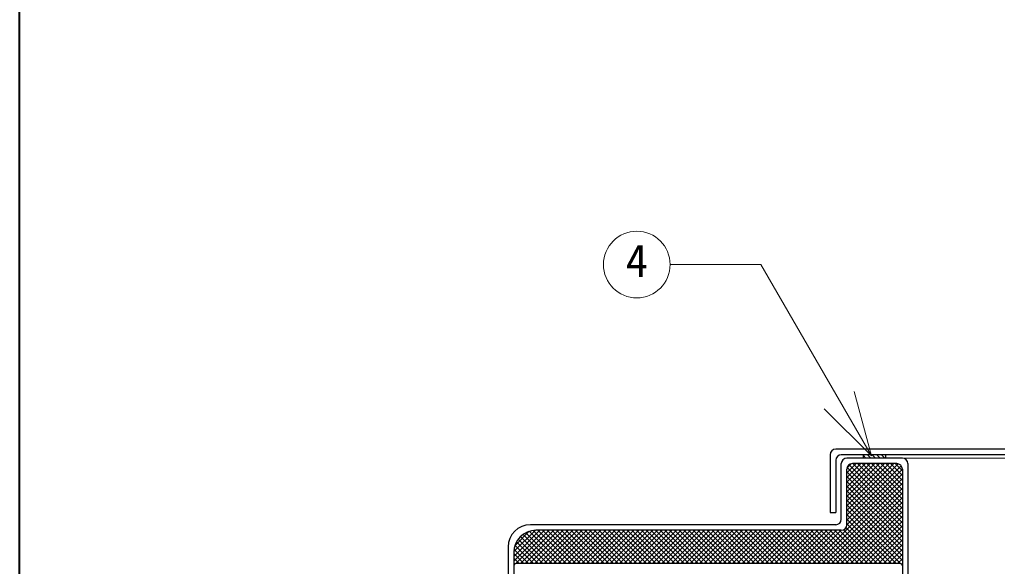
# Model space of a CAD drawing. Units: millimetres at full size, sheet at 1:20; details may follow other scales. Extents: x -4246 to 3854, y -2716 to 2904.
# Drawn here: x -4246 to -3365, y -51 to 441 of the extents above; entities that cross this region are included whole.
import ezdxf
from ezdxf.enums import TextEntityAlignment as Align

# ---------------------------------------------------------------- set-up
doc = ezdxf.new("R2010")
doc.units = ezdxf.units.MM
doc.header["$LTSCALE"] = 20
doc.layers.add('0-0', color=4, linetype='Continuous', lineweight=9)
doc.styles.add('ＭＳ ゴシック', font='')
doc.styles.get('ＭＳ ゴシック').set_extended_font_data('MS Gothic')

msp = doc.modelspace()

# ---------------------------------------------------------------- linework, layer by layer
at = {"layer": '0-0', "color": 1, "lineweight": 40}
msp.add_line((-4245.6, -2716.17), (-4245.6, 2903.83), dxfattribs=at)
at = {"layer": '0-0', "color": 7, "lineweight": 18}
for p, q in [((-3577.94, 220.97), (-3659.77, 220.97)), ((-3478.53, 48.79), (-3577.94, 220.97)), ((-3478.53, 48.79), (-3494.06, 106.75)), ((-3478.53, 48.79), (-3520.96, 91.22))]:
    msp.add_line(p, q, dxfattribs=at)
at = {"layer": '0-0', "color": 5, "lineweight": 25}
for p, q in [((-3299.76, 54.83), (-3510.6, 54.83)), ((-3515.6, 49.83), (-3515.6, -2.17)), ((-3510.6, 44.83), (-3510.6, -2.17)), ((-3299.8, 49.83), (-3505.6, 49.83)), ((-3450.6, 46.83), (-3500.6, 46.83)), ((-3485.6, 46.83), (-3485.6, 49.83)), ((-3465.6, 46.83), (-3465.6, 49.83)), ((-3505.6, -8.17), (-3505.6, 41.83)), ((-3500.6, -13.17), (-3500.6, 36.83)), ((-3455.6, 41.83), (-3495.6, 41.83)), ((-3450.6, 36.83), (-3450.6, -96.17)), ((-3445.6, 41.83), (-3445.6, -96.17)), ((-3515.6, -2.17), (-3510.6, -2.17)), ((-3510.6, -13.17), (-3785.6, -13.17)), ((-3505.6, -18.17), (-3780.6, -18.17)), ((-3805.6, -33.17), (-3805.6, -103.17)), ((-3800.6, -38.17), (-3800.6, -103.17)), ((-3452.6, -48.17), (-3798.6, -48.17))]:
    msp.add_line(p, q, dxfattribs=at)
at = {"layer": '0-0'}
for p, q in [((-3485.6, 49.06), (-3483.37, 46.83)), ((-3482.12, 49.83), (-3479.12, 46.83)), ((-3477.88, 49.83), (-3474.88, 46.83)), ((-3473.64, 49.83), (-3470.64, 46.83)), ((-3469.4, 49.83), (-3466.4, 46.83)), ((-3299.82, 46.83), (-3450.6, 46.83)), ((-3500.6, -0.42), (-3458.35, 41.83)), ((-3500.6, 3.82), (-3462.59, 41.83)), ((-3500.6, 8.06), (-3466.84, 41.83)), ((-3500.6, 12.3), (-3471.08, 41.83)), ((-3500.6, 16.55), (-3475.32, 41.83)), ((-3500.6, 20.79), (-3479.57, 41.83)), ((-3500.6, 25.03), (-3483.81, 41.83)), ((-3500.6, 29.27), (-3488.05, 41.83)), ((-3500.6, 33.52), (-3492.29, 41.83)), ((-3500.6, -4.67), (-3454.29, 41.65)), ((-3500.6, -8.91), (-3451.72, 39.98)), ((-3500.6, -13.15), (-3450.6, 36.85)), ((-3500.49, 37.87), (-3496.65, 41.72)), ((-3500.36, 38.37), (-3450.6, -11.39)), ((-3498.59, 40.84), (-3450.6, -7.15)), ((-3495.34, 41.83), (-3450.6, -2.91)), ((-3491.09, 41.83), (-3450.6, 1.34)), ((-3486.85, 41.83), (-3450.6, 5.58)), ((-3482.61, 41.83), (-3450.6, 9.82)), ((-3478.37, 41.83), (-3450.6, 14.06)), ((-3474.12, 41.83), (-3450.6, 18.31)), ((-3469.88, 41.83), (-3450.6, 22.55)), ((-3465.64, 41.83), (-3450.6, 26.79)), ((-3461.4, 41.83), (-3450.6, 31.03)), ((-3457.15, 41.83), (-3450.6, 35.28)), ((-3531.38, -48.17), (-3450.6, 32.61)), ((-3527.14, -48.17), (-3450.6, 28.36)), ((-3500.6, 34.37), (-3450.6, -15.63)), ((-3500.6, 30.12), (-3450.6, -19.88)), ((-3522.9, -48.17), (-3450.6, 24.12)), ((-3518.65, -48.17), (-3450.6, 19.88)), ((-3500.6, 25.88), (-3450.6, -24.12)), ((-3500.6, 21.64), (-3450.6, -28.36)), ((-3514.41, -48.17), (-3450.6, 15.63)), ((-3510.17, -48.17), (-3450.6, 11.39)), ((-3500.6, 17.39), (-3450.6, -32.61)), ((-3500.6, 13.15), (-3450.6, -36.85)), ((-3500.6, 8.91), (-3450.6, -41.09)), ((-3505.93, -48.17), (-3450.6, 7.15)), ((-3501.68, -48.17), (-3450.6, 2.91)), ((-3500.6, 4.67), (-3450.6, -45.33)), ((-3500.6, 0.42), (-3451.86, -48.31)), ((-3500.6, -3.82), (-3456.25, -48.17)), ((-3500.6, -8.06), (-3460.49, -48.17)), ((-3497.44, -48.17), (-3450.6, -1.34)), ((-3493.2, -48.17), (-3450.6, -5.58)), ((-3501.35, -15.8), (-3468.98, -48.17)), ((-3500.6, -12.3), (-3464.73, -48.17)), ((-3488.95, -48.17), (-3450.6, -9.82)), ((-3484.71, -48.17), (-3450.6, -14.06)), ((-3800.6, -45.87), (-3772.91, -18.17)), ((-3800.6, -41.62), (-3777.15, -18.17)), ((-3800.59, -37.36), (-3781.41, -18.19)), ((-3799.7, -32.24), (-3786.54, -19.08)), ((-3798.67, -48.17), (-3768.67, -18.17)), ((-3796.54, -26.08), (-3774.45, -48.17)), ((-3794.54, -23.83), (-3770.2, -48.17)), ((-3794.43, -48.17), (-3764.43, -18.17)), ((-3792.23, -21.9), (-3765.96, -48.17)), ((-3790.18, -48.17), (-3760.18, -18.17)), ((-3789.59, -20.3), (-3761.72, -48.17)), ((-3786.57, -19.08), (-3757.48, -48.17)), ((-3785.94, -48.17), (-3755.94, -18.17)), ((-3783.08, -18.33), (-3753.23, -48.17)), ((-3781.7, -48.17), (-3751.7, -18.17)), ((-3778.99, -18.17), (-3748.99, -48.17)), ((-3777.45, -48.17), (-3747.45, -18.17)), ((-3774.75, -18.17), (-3744.75, -48.17)), ((-3773.21, -48.17), (-3743.21, -18.17)), ((-3770.5, -18.17), (-3740.5, -48.17)), ((-3768.97, -48.17), (-3738.97, -18.17)), ((-3766.26, -18.17), (-3736.26, -48.17)), ((-3764.73, -48.17), (-3734.73, -18.17)), ((-3762.02, -18.17), (-3732.02, -48.17)), ((-3760.48, -48.17), (-3730.48, -18.17)), ((-3757.78, -18.17), (-3727.78, -48.17)), ((-3756.24, -48.17), (-3726.24, -18.17)), ((-3753.53, -18.17), (-3723.53, -48.17)), ((-3752, -48.17), (-3722, -18.17)), ((-3749.29, -18.17), (-3719.29, -48.17)), ((-3747.76, -48.17), (-3717.76, -18.17)), ((-3745.05, -18.17), (-3715.05, -48.17)), ((-3743.51, -48.17), (-3713.51, -18.17)), ((-3740.81, -18.17), (-3710.81, -48.17)), ((-3739.27, -48.17), (-3709.27, -18.17)), ((-3736.56, -18.17), (-3706.56, -48.17)), ((-3735.03, -48.17), (-3705.03, -18.17)), ((-3732.32, -18.17), (-3702.32, -48.17)), ((-3730.79, -48.17), (-3700.79, -18.17)), ((-3728.08, -18.17), (-3698.08, -48.17)), ((-3726.54, -48.17), (-3696.54, -18.17)), ((-3723.84, -18.17), (-3693.84, -48.17)), ((-3722.3, -48.17), (-3692.3, -18.17)), ((-3719.59, -18.17), (-3689.59, -48.17)), ((-3718.06, -48.17), (-3688.06, -18.17)), ((-3715.35, -18.17), (-3685.35, -48.17)), ((-3713.81, -48.17), (-3683.81, -18.17)), ((-3711.11, -18.17), (-3681.11, -48.17)), ((-3709.57, -48.17), (-3679.57, -18.17)), ((-3706.87, -18.17), (-3676.87, -48.17)), ((-3705.33, -48.17), (-3675.33, -18.17)), ((-3702.62, -18.17), (-3672.62, -48.17)), ((-3701.09, -48.17), (-3671.09, -18.17)), ((-3698.38, -18.17), (-3668.38, -48.17)), ((-3696.84, -48.17), (-3666.84, -18.17)), ((-3694.14, -18.17), (-3664.14, -48.17)), ((-3692.6, -48.17), (-3662.6, -18.17)), ((-3689.89, -18.17), (-3659.89, -48.17)), ((-3688.36, -48.17), (-3658.36, -18.17)), ((-3685.65, -18.17), (-3655.65, -48.17)), ((-3684.12, -48.17), (-3654.12, -18.17)), ((-3681.41, -18.17), (-3651.41, -48.17)), ((-3679.87, -48.17), (-3649.87, -18.17)), ((-3677.17, -18.17), (-3647.17, -48.17)), ((-3675.63, -48.17), (-3645.63, -18.17)), ((-3672.92, -18.17), (-3642.92, -48.17)), ((-3671.39, -48.17), (-3641.39, -18.17)), ((-3668.68, -18.17), (-3638.68, -48.17)), ((-3667.15, -48.17), (-3637.15, -18.17)), ((-3664.44, -18.17), (-3634.44, -48.17)), ((-3662.9, -48.17), (-3632.9, -18.17)), ((-3660.2, -18.17), (-3630.2, -48.17)), ((-3658.66, -48.17), (-3628.66, -18.17)), ((-3655.95, -18.17), (-3625.95, -48.17)), ((-3654.42, -48.17), (-3624.42, -18.17)), ((-3651.71, -18.17), (-3621.71, -48.17)), ((-3650.18, -48.17), (-3620.18, -18.17)), ((-3647.47, -18.17), (-3617.47, -48.17)), ((-3645.93, -48.17), (-3615.93, -18.17)), ((-3643.23, -18.17), (-3613.23, -48.17)), ((-3641.69, -48.17), (-3611.69, -18.17)), ((-3638.98, -18.17), (-3608.98, -48.17)), ((-3637.45, -48.17), (-3607.45, -18.17)), ((-3634.74, -18.17), (-3604.74, -48.17)), ((-3633.2, -48.17), (-3603.2, -18.17)), ((-3630.5, -18.17), (-3600.5, -48.17)), ((-3628.96, -48.17), (-3598.96, -18.17)), ((-3626.25, -18.17), (-3596.25, -48.17)), ((-3624.72, -48.17), (-3594.72, -18.17)), ((-3622.01, -18.17), (-3592.01, -48.17)), ((-3620.48, -48.17), (-3590.48, -18.17)), ((-3617.77, -18.17), (-3587.77, -48.17)), ((-3616.23, -48.17), (-3586.23, -18.17)), ((-3613.53, -18.17), (-3583.53, -48.17)), ((-3611.99, -48.17), (-3581.99, -18.17)), ((-3609.28, -18.17), (-3579.28, -48.17)), ((-3607.75, -48.17), (-3577.75, -18.17)), ((-3605.04, -18.17), (-3575.04, -48.17)), ((-3603.51, -48.17), (-3573.51, -18.17)), ((-3600.8, -18.17), (-3570.8, -48.17)), ((-3599.26, -48.17), (-3569.26, -18.17)), ((-3596.56, -18.17), (-3566.56, -48.17)), ((-3595.02, -48.17), (-3565.02, -18.17)), ((-3592.31, -18.17), (-3562.31, -48.17)), ((-3590.78, -48.17), (-3560.78, -18.17)), ((-3588.07, -18.17), (-3558.07, -48.17)), ((-3586.54, -48.17), (-3556.54, -18.17)), ((-3583.83, -18.17), (-3553.83, -48.17)), ((-3582.29, -48.17), (-3552.29, -18.17)), ((-3579.59, -18.17), (-3549.59, -48.17)), ((-3578.05, -48.17), (-3548.05, -18.17)), ((-3575.34, -18.17), (-3545.34, -48.17)), ((-3573.81, -48.17), (-3543.81, -18.17)), ((-3571.1, -18.17), (-3541.1, -48.17)), ((-3569.57, -48.17), (-3539.57, -18.17)), ((-3566.86, -18.17), (-3536.86, -48.17)), ((-3565.32, -48.17), (-3535.32, -18.17)), ((-3562.62, -18.17), (-3532.62, -48.17)), ((-3561.08, -48.17), (-3531.08, -18.17)), ((-3558.37, -18.17), (-3528.37, -48.17)), ((-3556.84, -48.17), (-3526.84, -18.17)), ((-3554.13, -18.17), (-3524.13, -48.17)), ((-3552.59, -48.17), (-3522.59, -18.17)), ((-3549.89, -18.17), (-3519.89, -48.17)), ((-3548.35, -48.17), (-3518.35, -18.17)), ((-3545.64, -18.17), (-3515.64, -48.17)), ((-3544.11, -48.17), (-3514.11, -18.17)), ((-3541.4, -18.17), (-3511.4, -48.17)), ((-3539.87, -48.17), (-3509.87, -18.17)), ((-3537.16, -18.17), (-3507.16, -48.17)), ((-3535.62, -48.17), (-3505.62, -18.17)), ((-3532.92, -18.17), (-3502.92, -48.17)), ((-3528.67, -18.17), (-3498.67, -48.17)), ((-3524.43, -18.17), (-3494.43, -48.17)), ((-3520.19, -18.17), (-3490.19, -48.17)), ((-3515.95, -18.17), (-3485.95, -48.17)), ((-3511.7, -18.17), (-3481.7, -48.17)), ((-3507.46, -18.17), (-3477.46, -48.17)), ((-3503.63, -17.77), (-3473.22, -48.17)), ((-3480.47, -48.17), (-3450.6, -18.31)), ((-3476.23, -48.17), (-3450.6, -22.55)), ((-3800.35, -35), (-3787.17, -48.17)), ((-3799.49, -31.61), (-3782.93, -48.17)), ((-3798.2, -28.66), (-3778.69, -48.17)), ((-3471.98, -48.17), (-3450.6, -26.79)), ((-3467.74, -48.17), (-3450.6, -31.03)), ((-3800.6, -38.99), (-3791.42, -48.17)), ((-3800.6, -43.23), (-3795.66, -48.17)), ((-3463.5, -48.17), (-3450.6, -35.28)), ((-3459.26, -48.17), (-3450.6, -39.52)), ((-3455.01, -48.17), (-3450.6, -43.76)), ((-3800.6, -47.47), (-3799.62, -48.45)), ((-3800.6, -50.11), (-3800.6, -50.11)), ((-3451.28, -48.68), (-3450.6, -48)), ((-3450.74, -49.43), (-3450.6, -49.58))]:
    msp.add_line(p, q, dxfattribs=at)
at = {"layer": '0-0', "color": 7, "lineweight": 18}
msp.add_circle((-3689.77, 220.97), 30, dxfattribs=at)
at = {"layer": '0-0', "color": 5, "lineweight": 25}
for centre, radius, start, end in [((-3510.6, 49.83), 5, 90, 180), ((-3505.6, 44.83), 5, 90, 180), ((-3500.6, 41.83), 5, 90, 180), ((-3450.6, 41.83), 5, 0, 90), ((-3495.6, 36.83), 5, 90, 180), ((-3455.6, 36.83), 5, 0, 90), ((-3510.6, -8.17), 5, 270, 0), ((-3785.6, -33.17), 20, 90, 180), ((-3505.6, -13.17), 5, 270, 0), ((-3780.6, -38.17), 20, 90, 180), ((-3798.6, -50.17), 2, 90, 180), ((-3452.6, -50.17), 2, 0, 90)]:
    msp.add_arc(centre, radius, start, end, dxfattribs=at)

# ---------------------------------------------------------------- texts
at = {"layer": '0-0', "color": 7, "style": 'ＭＳ ゴシック'}
msp.add_text('4', height=29.33, dxfattribs=at).set_placement((-3699.77, 200.97), align=Align.BOTTOM_LEFT)

doc.saveas('drawing.dxf')
